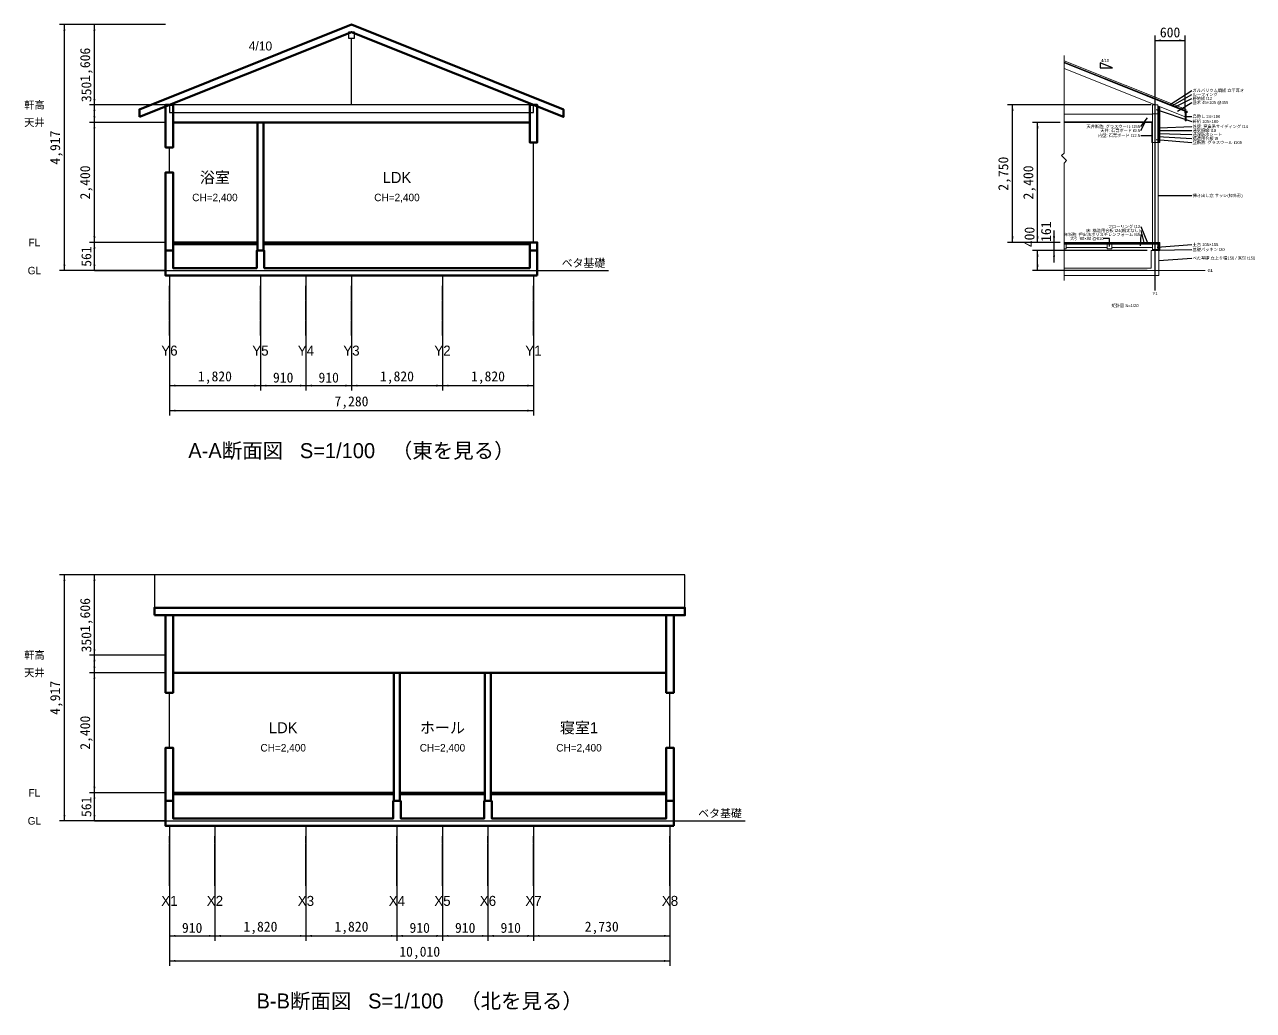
# Model space of a CAD drawing. Header units: millimetres. Extents: x -2900 to 51967, y -25289 to 10180.
# Drawn here: x 27394 to 51967, y -25289 to -5583 of the extents above; entities that cross this region are included whole.
import ezdxf
from ezdxf.enums import TextEntityAlignment as Align

# ---------------------------------------------------------------- set-up
doc = ezdxf.new("R2010")
doc.units = ezdxf.units.MM
doc.linetypes.add('CENTER', pattern=[50.8, 31.75, -6.35, 6.35, -6.35])
for name, color, linetype in [('DIM', 2, 'CONTINUOUS'), ('GRID', 1, 'CENTER'), ('SECT', 7, 'CONTINUOUS'), ('SECT_VIEW', 8, 'CONTINUOUS'), ('TEXT', 7, 'CONTINUOUS')]:
    doc.layers.add(name, color=color, linetype=linetype)
for name, color, linetype, lineweight in [('KANA_CUT', 255, 'CONTINUOUS', 0), ('KANA_INS', 6, 'CONTINUOUS', 0), ('KANA_VIEW', 8, 'CONTINUOUS', 0)]:
    doc.layers.add(name, color=color, linetype=linetype, lineweight=lineweight)
doc.styles.add('kst32b', font='kst32b')
doc.dimstyles.get("Standard").update_dxf_attribs({"dimtxt": 200, "dimasz": 120, "dimexe": 100, "dimexo": 80, "dimgap": 60, "dimtad": 0, "dimtoh": 1, "dimzin": 12, "dimdsep": 46, "dimcen": 0.09, "dimazin": 3, "dimtfac": 1, "dimtdec": 4, "dimtofl": 0, "dimtmove": 0, "dimatfit": 3, "dimfxl": 1, "dimtolj": 1, "dimtzin": 0, "dimarcsym": 0})

# ---------------------------------------------------------------- blocks, each defined once
blk = doc.blocks.new('*D59')
at = {"layer": 'DIM', "color": 0, "linetype": 'ByBlock', "lineweight": -2}
for p, q in [((30290, -10580), (30290, -12900)), ((32110, -10580), (32110, -12900)), ((30290, -12800), (32110, -12800))]:
    blk.add_line(p, q, dxfattribs=at)
for points in [[(30290, -12800), (30410, -12780), (30410, -12820)], [(32110, -12800), (31990, -12820), (31990, -12780)]]:
    blk.add_solid(points, dxfattribs=at)
at = {"layer": 'DIM', "color": 0, "linetype": 'CONTINUOUS', "lineweight": -2, "insert": (31200, -12640), "char_height": 200, "width": 588.89, "attachment_point": 5}
blk.add_mtext('1,820', dxfattribs=at)
blk = doc.blocks.new('*D60')
at = {"layer": 'DIM', "color": 0, "linetype": 'ByBlock', "lineweight": -2}
for p, q in [((32110, -10580), (32110, -12900)), ((33020, -10580), (33020, -12900)), ((32110, -12800), (33020, -12800))]:
    blk.add_line(p, q, dxfattribs=at)
for points in [[(32110, -12800), (32230, -12780), (32230, -12820)], [(33020, -12800), (32900, -12820), (32900, -12780)]]:
    blk.add_solid(points, dxfattribs=at)
at = {"layer": 'DIM', "color": 0, "linetype": 'CONTINUOUS', "lineweight": -2, "insert": (32565, -12640), "char_height": 200, "width": 355.56, "attachment_point": 5}
blk.add_mtext('910', dxfattribs=at)
blk = doc.blocks.new('*D61')
at = {"layer": 'DIM', "color": 0, "linetype": 'ByBlock', "lineweight": -2}
for p, q in [((33020, -10580), (33020, -12900)), ((33930, -10580), (33930, -12900)), ((33020, -12800), (33930, -12800))]:
    blk.add_line(p, q, dxfattribs=at)
for points in [[(33020, -12800), (33140, -12780), (33140, -12820)], [(33930, -12800), (33810, -12820), (33810, -12780)]]:
    blk.add_solid(points, dxfattribs=at)
at = {"layer": 'DIM', "color": 0, "linetype": 'CONTINUOUS', "lineweight": -2, "insert": (33475, -12640), "char_height": 200, "width": 355.56, "attachment_point": 5}
blk.add_mtext('910', dxfattribs=at)
blk = doc.blocks.new('*D62')
at = {"layer": 'DIM', "color": 0, "linetype": 'ByBlock', "lineweight": -2}
for p, q in [((33930, -10580), (33930, -12900)), ((35750, -10580), (35750, -12900)), ((33930, -12800), (35750, -12800))]:
    blk.add_line(p, q, dxfattribs=at)
for points in [[(33930, -12800), (34050, -12780), (34050, -12820)], [(35750, -12800), (35630, -12820), (35630, -12780)]]:
    blk.add_solid(points, dxfattribs=at)
at = {"layer": 'DIM', "color": 0, "linetype": 'CONTINUOUS', "lineweight": -2, "insert": (34840, -12640), "char_height": 200, "width": 588.89, "attachment_point": 5}
blk.add_mtext('1,820', dxfattribs=at)
blk = doc.blocks.new('*D63')
at = {"layer": 'DIM', "color": 0, "linetype": 'ByBlock', "lineweight": -2}
for p, q in [((35750, -10580), (35750, -12900)), ((37570, -10580), (37570, -12900)), ((35750, -12800), (37570, -12800))]:
    blk.add_line(p, q, dxfattribs=at)
for points in [[(35750, -12800), (35870, -12780), (35870, -12820)], [(37570, -12800), (37450, -12820), (37450, -12780)]]:
    blk.add_solid(points, dxfattribs=at)
at = {"layer": 'DIM', "color": 0, "linetype": 'CONTINUOUS', "lineweight": -2, "insert": (36660, -12640), "char_height": 200, "width": 588.89, "attachment_point": 5}
blk.add_mtext('1,820', dxfattribs=at)
blk = doc.blocks.new('*D64')
at = {"layer": 'DIM', "color": 0, "linetype": 'ByBlock', "lineweight": -2}
for p, q in [((30290, -10580), (30290, -13400)), ((37570, -10580), (37570, -13400)), ((30290, -13300), (37570, -13300))]:
    blk.add_line(p, q, dxfattribs=at)
for points in [[(30290, -13300), (30410, -13280), (30410, -13320)], [(37570, -13300), (37450, -13320), (37450, -13280)]]:
    blk.add_solid(points, dxfattribs=at)
at = {"layer": 'DIM', "color": 0, "linetype": 'CONTINUOUS', "lineweight": -2, "insert": (33930, -13140), "char_height": 200, "width": 633.33, "attachment_point": 5}
blk.add_mtext('7,280', dxfattribs=at)
blk = doc.blocks.new('*D65')
at = {"layer": 'DIM', "color": 0, "linetype": 'ByBlock', "lineweight": -2}
for p, q in [((30210, -9939), (28690, -9939)), ((28790, -10500), (28790, -9939)), ((30210, -10500), (28690, -10500))]:
    blk.add_line(p, q, dxfattribs=at)
for points in [[(28790, -9939), (28810, -10059), (28770, -10059)], [(28790, -10500), (28770, -10380), (28810, -10380)]]:
    blk.add_solid(points, dxfattribs=at)
at = {"layer": 'DIM', "color": 0, "linetype": 'CONTINUOUS', "lineweight": -2, "insert": (28630, -10220), "char_height": 200, "width": 355.56, "attachment_point": 5, "rotation": 90}
blk.add_mtext('561', dxfattribs=at)
blk = doc.blocks.new('*D66')
at = {"layer": 'DIM', "color": 0, "linetype": 'ByBlock', "lineweight": -2}
for p, q in [((30210, -7539), (28690, -7539)), ((28790, -9939), (28790, -7539)), ((30210, -9939), (28690, -9939))]:
    blk.add_line(p, q, dxfattribs=at)
for points in [[(28790, -7539), (28810, -7659), (28770, -7659)], [(28790, -9939), (28770, -9819), (28810, -9819)]]:
    blk.add_solid(points, dxfattribs=at)
at = {"layer": 'DIM', "color": 0, "linetype": 'CONTINUOUS', "lineweight": -2, "insert": (28630, -8739), "char_height": 200, "width": 655.56, "attachment_point": 5, "rotation": 90}
blk.add_mtext('2,400', dxfattribs=at)
blk = doc.blocks.new('*D67')
at = {"layer": 'DIM', "color": 0, "linetype": 'ByBlock', "lineweight": -2}
for p, q in [((30210, -7189), (28690, -7189)), ((28790, -7539), (28790, -7189)), ((30210, -7539), (28690, -7539))]:
    blk.add_line(p, q, dxfattribs=at)
for points in [[(28790, -7189), (28810, -7309), (28770, -7309)], [(28790, -7539), (28770, -7419), (28810, -7419)]]:
    blk.add_solid(points, dxfattribs=at)
at = {"layer": 'DIM', "color": 0, "linetype": 'CONTINUOUS', "lineweight": -2, "insert": (28630, -6929), "char_height": 200, "width": 400, "attachment_point": 5, "rotation": 90}
blk.add_mtext('350', dxfattribs=at)
blk = doc.blocks.new('*D68')
at = {"layer": 'DIM', "color": 0, "linetype": 'ByBlock', "lineweight": -2}
for p, q in [((30210, -5583), (28690, -5583)), ((28790, -7189), (28790, -5583)), ((30210, -7189), (28690, -7189))]:
    blk.add_line(p, q, dxfattribs=at)
for points in [[(28790, -5583), (28810, -5703), (28770, -5703)], [(28790, -7189), (28770, -7069), (28810, -7069)]]:
    blk.add_solid(points, dxfattribs=at)
at = {"layer": 'DIM', "color": 0, "linetype": 'CONTINUOUS', "lineweight": -2, "insert": (28630, -6386), "char_height": 200, "width": 588.89, "attachment_point": 5, "rotation": 90}
blk.add_mtext('1,606', dxfattribs=at)
blk = doc.blocks.new('*D69')
at = {"layer": 'DIM', "color": 0, "linetype": 'ByBlock', "lineweight": -2}
for p, q in [((30210, -5583), (28090, -5583)), ((28190, -10500), (28190, -5583)), ((30210, -10500), (28090, -10500))]:
    blk.add_line(p, q, dxfattribs=at)
for points in [[(28190, -5583), (28210, -5703), (28170, -5703)], [(28190, -10500), (28170, -10380), (28210, -10380)]]:
    blk.add_solid(points, dxfattribs=at)
at = {"layer": 'DIM', "color": 0, "linetype": 'CONTINUOUS', "lineweight": -2, "insert": (28030, -8042), "char_height": 200, "width": 611.11, "attachment_point": 5, "rotation": 90}
blk.add_mtext('4,917', dxfattribs=at)
blk = doc.blocks.new('*D70')
at = {"layer": 'DIM', "color": 0, "linetype": 'ByBlock', "lineweight": -2}
for p, q in [((30290, -21580), (30290, -23900)), ((31200, -21580), (31200, -23900)), ((30290, -23800), (31200, -23800))]:
    blk.add_line(p, q, dxfattribs=at)
for points in [[(30290, -23800), (30410, -23780), (30410, -23820)], [(31200, -23800), (31080, -23820), (31080, -23780)]]:
    blk.add_solid(points, dxfattribs=at)
at = {"layer": 'DIM', "color": 0, "linetype": 'CONTINUOUS', "lineweight": -2, "insert": (30745, -23640), "char_height": 200, "width": 355.56, "attachment_point": 5}
blk.add_mtext('910', dxfattribs=at)
blk = doc.blocks.new('*D71')
at = {"layer": 'DIM', "color": 0, "linetype": 'ByBlock', "lineweight": -2}
for p, q in [((31200, -21580), (31200, -23900)), ((33020, -21580), (33020, -23900)), ((31200, -23800), (33020, -23800))]:
    blk.add_line(p, q, dxfattribs=at)
for points in [[(31200, -23800), (31320, -23780), (31320, -23820)], [(33020, -23800), (32900, -23820), (32900, -23780)]]:
    blk.add_solid(points, dxfattribs=at)
at = {"layer": 'DIM', "color": 0, "linetype": 'CONTINUOUS', "lineweight": -2, "insert": (32110, -23640), "char_height": 200, "width": 588.89, "attachment_point": 5}
blk.add_mtext('1,820', dxfattribs=at)
blk = doc.blocks.new('*D72')
at = {"layer": 'DIM', "color": 0, "linetype": 'ByBlock', "lineweight": -2}
for p, q in [((33020, -21580), (33020, -23900)), ((34840, -21580), (34840, -23900)), ((33020, -23800), (34840, -23800))]:
    blk.add_line(p, q, dxfattribs=at)
for points in [[(33020, -23800), (33140, -23780), (33140, -23820)], [(34840, -23800), (34720, -23820), (34720, -23780)]]:
    blk.add_solid(points, dxfattribs=at)
at = {"layer": 'DIM', "color": 0, "linetype": 'CONTINUOUS', "lineweight": -2, "insert": (33930, -23640), "char_height": 200, "width": 588.89, "attachment_point": 5}
blk.add_mtext('1,820', dxfattribs=at)
blk = doc.blocks.new('*D73')
at = {"layer": 'DIM', "color": 0, "linetype": 'ByBlock', "lineweight": -2}
for p, q in [((34840, -21580), (34840, -23900)), ((35750, -21580), (35750, -23900)), ((34840, -23800), (35750, -23800))]:
    blk.add_line(p, q, dxfattribs=at)
for points in [[(34840, -23800), (34960, -23780), (34960, -23820)], [(35750, -23800), (35630, -23820), (35630, -23780)]]:
    blk.add_solid(points, dxfattribs=at)
at = {"layer": 'DIM', "color": 0, "linetype": 'CONTINUOUS', "lineweight": -2, "insert": (35295, -23640), "char_height": 200, "width": 355.56, "attachment_point": 5}
blk.add_mtext('910', dxfattribs=at)
blk = doc.blocks.new('*D74')
at = {"layer": 'DIM', "color": 0, "linetype": 'ByBlock', "lineweight": -2}
for p, q in [((35750, -21580), (35750, -23900)), ((36660, -21580), (36660, -23900)), ((35750, -23800), (36660, -23800))]:
    blk.add_line(p, q, dxfattribs=at)
for points in [[(35750, -23800), (35870, -23780), (35870, -23820)], [(36660, -23800), (36540, -23820), (36540, -23780)]]:
    blk.add_solid(points, dxfattribs=at)
at = {"layer": 'DIM', "color": 0, "linetype": 'CONTINUOUS', "lineweight": -2, "insert": (36205, -23640), "char_height": 200, "width": 355.56, "attachment_point": 5}
blk.add_mtext('910', dxfattribs=at)
blk = doc.blocks.new('*D75')
at = {"layer": 'DIM', "color": 0, "linetype": 'ByBlock', "lineweight": -2}
for p, q in [((36660, -21580), (36660, -23900)), ((37570, -21580), (37570, -23900)), ((36660, -23800), (37570, -23800))]:
    blk.add_line(p, q, dxfattribs=at)
for points in [[(36660, -23800), (36780, -23780), (36780, -23820)], [(37570, -23800), (37450, -23820), (37450, -23780)]]:
    blk.add_solid(points, dxfattribs=at)
at = {"layer": 'DIM', "color": 0, "linetype": 'CONTINUOUS', "lineweight": -2, "insert": (37115, -23640), "char_height": 200, "width": 355.56, "attachment_point": 5}
blk.add_mtext('910', dxfattribs=at)
blk = doc.blocks.new('*D76')
at = {"layer": 'DIM', "color": 0, "linetype": 'ByBlock', "lineweight": -2}
for p, q in [((37570, -21580), (37570, -23900)), ((40300, -21580), (40300, -23900)), ((37570, -23800), (40300, -23800))]:
    blk.add_line(p, q, dxfattribs=at)
for points in [[(37570, -23800), (37690, -23780), (37690, -23820)], [(40300, -23800), (40180, -23820), (40180, -23780)]]:
    blk.add_solid(points, dxfattribs=at)
at = {"layer": 'DIM', "color": 0, "linetype": 'CONTINUOUS', "lineweight": -2, "insert": (38935, -23640), "char_height": 200, "width": 633.33, "attachment_point": 5}
blk.add_mtext('2,730', dxfattribs=at)
blk = doc.blocks.new('*D77')
at = {"layer": 'DIM', "color": 0, "linetype": 'ByBlock', "lineweight": -2}
for p, q in [((30290, -21580), (30290, -24400)), ((40300, -21580), (40300, -24400)), ((30290, -24300), (40300, -24300))]:
    blk.add_line(p, q, dxfattribs=at)
for points in [[(30290, -24300), (30410, -24280), (30410, -24320)], [(40300, -24300), (40180, -24320), (40180, -24280)]]:
    blk.add_solid(points, dxfattribs=at)
at = {"layer": 'DIM', "color": 0, "linetype": 'CONTINUOUS', "lineweight": -2, "insert": (35295, -24140), "char_height": 200, "width": 700, "attachment_point": 5}
blk.add_mtext('10,010', dxfattribs=at)
blk = doc.blocks.new('*D78')
at = {"layer": 'DIM', "color": 0, "linetype": 'ByBlock', "lineweight": -2}
for p, q in [((30210, -20939), (28690, -20939)), ((28790, -21500), (28790, -20939)), ((30210, -21500), (28690, -21500))]:
    blk.add_line(p, q, dxfattribs=at)
for points in [[(28790, -20939), (28810, -21059), (28770, -21059)], [(28790, -21500), (28770, -21380), (28810, -21380)]]:
    blk.add_solid(points, dxfattribs=at)
at = {"layer": 'DIM', "color": 0, "linetype": 'CONTINUOUS', "lineweight": -2, "insert": (28630, -21220), "char_height": 200, "width": 355.56, "attachment_point": 5, "rotation": 90}
blk.add_mtext('561', dxfattribs=at)
blk = doc.blocks.new('*D79')
at = {"layer": 'DIM', "color": 0, "linetype": 'ByBlock', "lineweight": -2}
for p, q in [((30210, -18539), (28690, -18539)), ((28790, -20939), (28790, -18539)), ((30210, -20939), (28690, -20939))]:
    blk.add_line(p, q, dxfattribs=at)
for points in [[(28790, -18539), (28810, -18659), (28770, -18659)], [(28790, -20939), (28770, -20819), (28810, -20819)]]:
    blk.add_solid(points, dxfattribs=at)
at = {"layer": 'DIM', "color": 0, "linetype": 'CONTINUOUS', "lineweight": -2, "insert": (28630, -19739), "char_height": 200, "width": 655.56, "attachment_point": 5, "rotation": 90}
blk.add_mtext('2,400', dxfattribs=at)
blk = doc.blocks.new('*D80')
at = {"layer": 'DIM', "color": 0, "linetype": 'ByBlock', "lineweight": -2}
for p, q in [((30210, -18189), (28690, -18189)), ((28790, -18539), (28790, -18189)), ((30210, -18539), (28690, -18539))]:
    blk.add_line(p, q, dxfattribs=at)
for points in [[(28790, -18189), (28810, -18309), (28770, -18309)], [(28790, -18539), (28770, -18419), (28810, -18419)]]:
    blk.add_solid(points, dxfattribs=at)
at = {"layer": 'DIM', "color": 0, "linetype": 'CONTINUOUS', "lineweight": -2, "insert": (28630, -17929), "char_height": 200, "width": 400, "attachment_point": 5, "rotation": 90}
blk.add_mtext('350', dxfattribs=at)
blk = doc.blocks.new('*D81')
at = {"layer": 'DIM', "color": 0, "linetype": 'ByBlock', "lineweight": -2}
for p, q in [((30210, -16583), (28690, -16583)), ((28790, -18189), (28790, -16583)), ((30210, -18189), (28690, -18189))]:
    blk.add_line(p, q, dxfattribs=at)
for points in [[(28790, -16583), (28810, -16703), (28770, -16703)], [(28790, -18189), (28770, -18069), (28810, -18069)]]:
    blk.add_solid(points, dxfattribs=at)
at = {"layer": 'DIM', "color": 0, "linetype": 'CONTINUOUS', "lineweight": -2, "insert": (28630, -17386), "char_height": 200, "width": 588.89, "attachment_point": 5, "rotation": 90}
blk.add_mtext('1,606', dxfattribs=at)
blk = doc.blocks.new('*D82')
at = {"layer": 'DIM', "color": 0, "linetype": 'ByBlock', "lineweight": -2}
for p, q in [((30210, -16583), (28090, -16583)), ((28190, -21500), (28190, -16583)), ((30210, -21500), (28090, -21500))]:
    blk.add_line(p, q, dxfattribs=at)
for points in [[(28190, -16583), (28210, -16703), (28170, -16703)], [(28190, -21500), (28170, -21380), (28210, -21380)]]:
    blk.add_solid(points, dxfattribs=at)
at = {"layer": 'DIM', "color": 0, "linetype": 'CONTINUOUS', "lineweight": -2, "insert": (28030, -19042), "char_height": 200, "width": 611.11, "attachment_point": 5, "rotation": 90}
blk.add_mtext('4,917', dxfattribs=at)
blk = doc.blocks.new('*D83')
at = {"layer": 'DIM', "color": 0, "linetype": 'ByBlock', "lineweight": -2}
for p, q in [((49845, -10100), (47550, -10100)), ((47650, -10500), (47650, -10100)), ((49845, -10500), (47550, -10500))]:
    blk.add_line(p, q, dxfattribs=at)
for points in [[(47650, -10100), (47670, -10220), (47630, -10220)], [(47650, -10500), (47630, -10380), (47670, -10380)]]:
    blk.add_solid(points, dxfattribs=at)
at = {"layer": 'DIM', "color": 0, "linetype": 'CONTINUOUS', "lineweight": -2, "insert": (47490, -9829), "char_height": 200, "width": 422.22, "attachment_point": 5, "rotation": 90}
blk.add_mtext('400', dxfattribs=at)
blk = doc.blocks.new('*D84')
at = {"layer": 'DIM', "color": 0, "linetype": 'ByBlock', "lineweight": -2}
for p, q in [((50000, -7109), (50000, -5800)), ((50600, -7349), (50600, -5800)), ((50000, -5900), (50600, -5900))]:
    blk.add_line(p, q, dxfattribs=at)
for points in [[(50000, -5900), (50120, -5880), (50120, -5920)], [(50600, -5900), (50480, -5920), (50480, -5880)]]:
    blk.add_solid(points, dxfattribs=at)
at = {"layer": 'DIM', "color": 0, "linetype": 'CONTINUOUS', "lineweight": -2, "insert": (50300, -5740), "char_height": 200, "width": 400, "attachment_point": 5}
blk.add_mtext('600', dxfattribs=at)
blk = doc.blocks.new('*D85')
at = {"layer": 'DIM', "color": 0, "linetype": 'ByBlock', "lineweight": -2}
for p, q in [((48100, -7539), (47550, -7539)), ((47650, -9939), (47650, -7539)), ((48100, -9939), (47550, -9939))]:
    blk.add_line(p, q, dxfattribs=at)
for points in [[(47650, -7539), (47670, -7659), (47630, -7659)], [(47650, -9939), (47630, -9819), (47670, -9819)]]:
    blk.add_solid(points, dxfattribs=at)
at = {"layer": 'DIM', "color": 0, "linetype": 'CONTINUOUS', "lineweight": -2, "insert": (47490, -8739), "char_height": 200, "width": 655.56, "attachment_point": 5, "rotation": 90}
blk.add_mtext('2,400', dxfattribs=at)
blk = doc.blocks.new('*D86')
at = {"layer": 'DIM', "color": 0, "linetype": 'ByBlock', "lineweight": -2}
for p, q in [((49920, -7189), (47050, -7189)), ((47150, -9939), (47150, -7189)), ((48100, -9939), (47050, -9939))]:
    blk.add_line(p, q, dxfattribs=at)
for points in [[(47150, -7189), (47170, -7309), (47130, -7309)], [(47150, -9939), (47130, -9819), (47170, -9819)]]:
    blk.add_solid(points, dxfattribs=at)
at = {"layer": 'DIM', "color": 0, "linetype": 'CONTINUOUS', "lineweight": -2, "insert": (46990, -8564), "char_height": 200, "width": 633.33, "attachment_point": 5, "rotation": 90}
blk.add_mtext('2,750', dxfattribs=at)
blk = doc.blocks.new('*D87')
at = {"layer": 'DIM', "color": 0, "linetype": 'ByBlock', "lineweight": -2}
for p, q in [((47980, -10340), (47980, -9699)), ((48100, -9939), (47880, -9939)), ((49845, -10100), (47880, -10100))]:
    blk.add_line(p, q, dxfattribs=at)
for points in [[(47980, -9939), (47960, -9819), (48000, -9819)], [(47980, -10100), (48000, -10220), (47960, -10220)]]:
    blk.add_solid(points, dxfattribs=at)
at = {"layer": 'DIM', "color": 0, "linetype": 'CONTINUOUS', "lineweight": -2, "insert": (47820, -9723), "char_height": 200, "width": 311.11, "attachment_point": 5, "rotation": 90}
blk.add_mtext('161', dxfattribs=at)

msp = doc.modelspace()

# ---------------------------------------------------------------- linework, layer by layer
at = {"layer": 'DIM'}
msp.add_lwpolyline([(48900, -6350), (48900, -6450), (49150, -6450)], close=True, dxfattribs=at)
at = {"layer": 'GRID'}
for p, q in [((50000, -10900), (50000, -6100)), ((30290, -11800), (30290, -10800)), ((32110, -11800), (32110, -10800)), ((33020, -11800), (33020, -10800)), ((33930, -11800), (33930, -10800)), ((35750, -11800), (35750, -10800)), ((37570, -11800), (37570, -10800)), ((30290, -22800), (30290, -21800)), ((31200, -22800), (31200, -21800)), ((33020, -22800), (33020, -21800)), ((34840, -22800), (34840, -21800)), ((35750, -22800), (35750, -21800)), ((36660, -22800), (36660, -21800)), ((37570, -22800), (37570, -21800)), ((40300, -22800), (40300, -21800))]:
    msp.add_line(p, q, dxfattribs=at)
at = {"layer": 'KANA_CUT'}
for points in [[(48180, -6347.913), (50624, -7325.513), (50624, -7312.589), (48180, -6334.989)], [(48180, -6461), (50000, -7189), (50052.5, -7189), (50052.5, -7210), (50600, -7429), (50600, -7315.913), (48180, -6347.913)], [(49947.5, -7369), (50052.5, -7369), (50052.5, -7189), (49947.5, -7189)], [(50052.5, -7939), (50061.5, -7939), (50061.5, -7213.6), (50052.5, -7210)], [(50061.5, -7939), (50079.5, -7939), (50079.5, -7220.8), (50061.5, -7213.6)], [(50600, -7505.513), (50624, -7505.513), (50624, -7325.513), (50600, -7325.513)], [(49947.5, -9939), (50061.5, -9939), (50061.5, -7939), (49947.5, -7939)], [(48180, -9975), (50052.5, -9975), (50052.5, -9951), (48180, -9951)], [(48180, -10065), (48225, -10065), (48225, -9975), (48180, -9975)], [(49045, -10065), (49135, -10065), (49135, -9975), (49045, -9975)], [(49947.5, -10080), (50052.5, -10080), (50052.5, -9975), (49947.5, -9975)], [(50052.5, -10080), (50061.5, -10080), (50061.5, -9939), (50052.5, -9939)], [(50061.5, -10080), (50079.5, -10080), (50079.5, -9939), (50061.5, -9939)], [(50075, -10600), (50075, -10100), (49925, -10100), (49925, -10450), (48180, -10450), (48180, -10600)], [(49947.5, -10100), (50052.5, -10100), (50052.5, -10080), (49947.5, -10080)]]:
    msp.add_lwpolyline(points, close=True, dxfattribs=at)
at = {"layer": 'KANA_INS'}
for points in [[(49947.5, -7939), (50052.5, -7939), (50052.5, -7369), (49947.5, -7369)], [(48180, -7529.5), (49947.5, -7529.5), (49947.5, -7374.5), (48180, -7374.5)], [(48225, -10040), (49045, -10040), (49045, -9975), (48225, -9975)], [(49135, -10040), (49947.5, -10040), (49947.5, -9975), (49135, -9975)]]:
    msp.add_lwpolyline(points, close=True, dxfattribs=at)
at = {"layer": 'KANA_VIEW'}
for p, q in [((48180, -6306.989), (50620, -7282.989)), ((48180, -6333.912), (50624, -7311.512)), ((50062.5, -7939), (50062.5, -7214)), ((50062.5, -10080), (50062.5, -9939)), ((47900, -10500), (51000, -10500))]:
    msp.add_line(p, q, dxfattribs=at)
for points in [[(48180, -10700), (48180, -8350), (48230, -8300), (48130, -8200), (48180, -8150), (48180, -6200)], [(48180, -6331.989), (50640, -7315.989), (50640, -7350)]]:
    msp.add_lwpolyline(points, dxfattribs=at)
for points in [[(50079.5, -7939), (50093.5, -7939), (50093.5, -7226.4), (50079.5, -7220.8)], [(48180, -7539), (49947.5, -7539), (49947.5, -7529.5), (48180, -7529.5)], [(49935, -7939), (49947.5, -7939), (49947.5, -7539), (49935, -7539)], [(48180, -9951), (50052.5, -9951), (50052.5, -9939), (48180, -9939)], [(50079.5, -10100), (50093.5, -10100), (50093.5, -9939), (50079.5, -9939)]]:
    msp.add_lwpolyline(points, close=True, dxfattribs=at)
at = {"layer": 'SECT', "lineweight": 50}
for p, q in [((30365, -7539), (32050, -7539)), ((32170, -7539), (37495, -7539)), ((30365, -18539), (34780, -18539)), ((34900, -18539), (36600, -18539)), ((36720, -18539), (40225, -18539))]:
    msp.add_line(p, q, dxfattribs=at)
for points in [[(29690, -7429), (33930, -5733), (38170, -7429), (38170, -7279), (33930, -5583), (29690, -7279)], [(30215, -7189), (30365, -7189), (30365, -8039), (30215, -8039)], [(37495, -7189), (37645, -7189), (37645, -7939), (37495, -7939)], [(32170, -10100), (32170, -7539), (32050, -7539), (32050, -10100)], [(30365, -10100), (30215, -10100), (30215, -8539), (30365, -8539)], [(30365, -9969), (32050, -9969), (32050, -9939), (30365, -9939)], [(32170, -9969), (37495, -9969), (37495, -9939), (32170, -9939)], [(37645, -10100), (37495, -10100), (37495, -9939), (37645, -9939)], [(37645, -10600), (37495, -10600), (32185, -10600), (32035, -10600), (30365, -10600), (30215, -10600), (30215, -10450), (30215, -10100), (30365, -10100), (30365, -10450), (32035, -10450), (32035, -10100), (32185, -10100), (32185, -10450), (37495, -10450), (37495, -10100), (37645, -10100), (37645, -10450)], [(29990, -17389), (40600, -17389), (40600, -17239), (29990, -17239)], [(30215, -17389), (30365, -17389), (30365, -18939), (30215, -18939)], [(40225, -17389), (40375, -17389), (40375, -18939), (40225, -18939)], [(34900, -21100), (34900, -18539), (34780, -18539), (34780, -21100)], [(36720, -21100), (36720, -18539), (36600, -18539), (36600, -21100)], [(30365, -21100), (30215, -21100), (30215, -20039), (30365, -20039)], [(40375, -21100), (40225, -21100), (40225, -20039), (40375, -20039)], [(40375, -21600), (40225, -21600), (36735, -21600), (36585, -21600), (34915, -21600), (34765, -21600), (30365, -21600), (30215, -21600), (30215, -21450), (30215, -21100), (30365, -21100), (30365, -21450), (34765, -21450), (34765, -21100), (34915, -21100), (34915, -21450), (36585, -21450), (36585, -21100), (36735, -21100), (36735, -21450), (40225, -21450), (40225, -21100), (40375, -21100), (40375, -21450)], [(30365, -20969), (34780, -20969), (34780, -20939), (30365, -20939)], [(34900, -20969), (36600, -20969), (36600, -20939), (34900, -20939)], [(36720, -20969), (40225, -20969), (40225, -20939), (36720, -20939)]]:
    msp.add_lwpolyline(points, close=True, dxfattribs=at)
at = {"layer": 'SECT_VIEW'}
for p, q in [((33930, -7189), (33930, -5853)), ((30290, -8539), (30290, -8039)), ((37570, -9939), (37570, -7939)), ((28790, -10500), (39070, -10500)), ((30290, -20039), (30290, -18939)), ((40300, -20039), (40300, -18939)), ((28790, -21500), (41800, -21500))]:
    msp.add_line(p, q, dxfattribs=at)
for points in [[(33870, -5853), (33990, -5853), (33990, -5733), (33870, -5733)], [(30290, -7339), (37570, -7339), (37570, -7189), (30290, -7189)], [(29990, -17239), (40600, -17239), (40600, -16583), (29990, -16583)]]:
    msp.add_lwpolyline(points, close=True, dxfattribs=at)
at = {"layer": 'TEXT'}
for p, q in [((50300, -7180), (50735, -6900)), ((50350, -7201.9), (50735, -6980)), ((50400, -7229.4), (50735, -7060)), ((50020, -7280), (50735, -7520)), ((50450, -7312), (50735, -7140)), ((49715, -7620), (49850, -7450)), ((49715, -7700), (49800, -7534)), ((50612, -7420), (50735, -7420)), ((49715, -7800), (49941, -7800)), ((50057, -7820), (50735, -7860)), ((50062.5, -7760), (50735, -7780)), ((50070, -7700), (50735, -7700)), ((50086, -7650), (50735, -7620)), ((50020, -7880), (50735, -7940)), ((50061.5, -9000), (50735, -9000)), ((49715, -9780), (49700, -10007)), ((49715, -9620), (49850, -9945)), ((49715, -9700), (49780, -9963)), ((50040, -10030), (50735, -9980)), ((50045, -10090), (50735, -10080)), ((50075, -10300), (50735, -10250))]:
    msp.add_line(p, q, dxfattribs=at)
msp.add_lwpolyline([(49090, -10020), (49090, -9860), (48960, -9860)], dxfattribs=at)

# ---------------------------------------------------------------- texts
at = {"layer": 'GRID', "style": 'kst32b'}
for s, p in [('Y6', (30290, -12100)), ('Y5', (32110, -12100)), ('Y4', (33020, -12100)), ('Y3', (33930, -12100)), ('Y2', (35750, -12100)), ('Y1', (37570, -12100)), ('X1', (30290, -23100)), ('X2', (31200, -23100)), ('X3', (33020, -23100)), ('X4', (34840, -23100)), ('X5', (35750, -23100)), ('X6', (36660, -23100)), ('X7', (37570, -23100)), ('X8', (40300, -23100))]:
    msp.add_text(s, height=200, dxfattribs=at).set_placement(p, align=Align.MIDDLE_CENTER)
at = {"layer": 'TEXT', "style": 'kst32b'}
for s, height, p in [('4/10', 180, (32110, -6011)), ('軒高', 150, (27590, -7189)), ('天井', 150, (27590, -7539)), ('浴室', 220, (31200, -8639)), ('LDK', 220, (34840, -8639)), ('CH=2,400', 150, (31200, -9039)), ('CH=2,400', 150, (34840, -9039)), ('FL', 150, (27590, -9939)), ('ベタ基礎', 160, (38570, -10350)), ('GL', 150, (27590, -10500)), ('矩計図 S=1/20', 60, (49400, -11200)), ('A-A断面図   S=1/100   （東を見る）', 300, (33930, -14100)), ('軒高', 150, (27590, -18189)), ('天井', 150, (27590, -18539)), ('LDK', 220, (32565, -19639)), ('ホール', 220, (35750, -19639)), ('寝室1', 220, (38480, -19639)), ('CH=2,400', 150, (32565, -20039)), ('CH=2,400', 150, (35750, -20039)), ('CH=2,400', 150, (38480, -20039)), ('FL', 150, (27590, -20939)), ('ベタ基礎', 160, (41300, -21350)), ('GL', 150, (27590, -21500)), ('B-B断面図   S=1/100   （北を見る）', 300, (35295, -25100))]:
    msp.add_text(s, height=height, dxfattribs=at).set_placement(p, align=Align.MIDDLE_CENTER)
msp.add_text('4/10', height=60, dxfattribs=at).set_placement((48920, -6330))
for s, p in [('ガルバリウム鋼板 立平葺き', (50750, -6900)), ('野地板 t12', (50750, -7060)), ('垂木 45×105 @455', (50750, -7140)), ('ルーフィング', (50750, -6980)), ('外壁: 窯業系サイディング t14', (50750, -7620)), ('軒桁 105×180', (50750, -7520)), ('鼻隠し 24×180', (50750, -7420)), ('通気胴縁 t18', (50750, -7700)), ('構造用合板 t9', (50750, -7860)), ('透湿防水シート', (50750, -7780)), ('壁断熱: グラスウール t105', (50750, -7940)), ('掃き出し窓 サッシ(枠外形)', (50750, -9000)), ('大引 90×90 @910', (48300, -9860)), ('基礎パッキン t20', (50750, -10080)), ('土台 105×105', (50750, -9980)), ('べた基礎 立上り幅150 / 底盤 t150', (50750, -10250)), ('GL', (51050, -10500))]:
    msp.add_text(s, height=60, dxfattribs=at).set_placement(p, align=Align.MIDDLE_LEFT)
for s, p in [('天井断熱: グラスウール t155', (49700, -7620)), ('内壁: 石膏ボード t12.5', (49700, -7800)), ('天井: 石膏ボード t9.5', (49700, -7700)), ('フローリング t12', (49700, -9620)), ('床断熱: 押出法ポリスチレンフォーム t65', (49700, -9780)), ('床: 構造用合板 t24(根太なし)', (49700, -9700))]:
    msp.add_text(s, height=60, dxfattribs=at).set_placement(p, align=Align.MIDDLE_RIGHT)
msp.add_text('Y1', height=60, dxfattribs=at).set_placement((50000, -10930), align=Align.TOP_CENTER)

# ---------------------------------------------------------------- dimensions: what is measured, and where the dimension line sits
at = {"layer": 'DIM'}
for base, p1, p2, text, picture, middle in [((28190, -10500), (30290, -10500), (30290, -5583), '4,917', '*D69', (28030, -8041.5)), ((28790, -7189), (30290, -7189), (30290, -5583), '1,606', '*D68', (28630, -6386)), ((28790, -7539), (30290, -7539), (30290, -7189), '350', '*D67', (28629.625, -7364)), ((47150, -8500), (48180, -9939), (50000, -7189), '2,750', '*D86', (46990, -8564)), ((28790, -9939), (30290, -9939), (30290, -7539), '2,400', '*D66', (28630, -8739)), ((47650, -8700), (48180, -9939), (48180, -7539), '2,400', '*D85', (47490, -8739)), ((28790, -10500), (30290, -10500), (30290, -9939), '561', '*D65', (28629.625, -10219.5)), ((28190, -21500), (30290, -21500), (30290, -16583), '4,917', '*D82', (28030, -19041.5)), ((28790, -18189), (30290, -18189), (30290, -16583), '1,606', '*D81', (28630, -17386)), ((28790, -18539), (30290, -18539), (30290, -18189), '350', '*D80', (28629.625, -18364)), ((28790, -20939), (30290, -20939), (30290, -18539), '2,400', '*D79', (28630, -19739)), ((28790, -21500), (30290, -21500), (30290, -20939), '561', '*D78', (28629.625, -21219.5))]:
    dim = msp.add_linear_dim(base=base, p1=p1, p2=p2, angle=90, text=text, dimstyle='Standard', dxfattribs=at)
    dim.commit()
    dim.dimension.update_dxf_attribs({"geometry": picture, "text_midpoint": middle})
dim = msp.add_linear_dim(base=(50300, -5900), p1=(50000, -7189), p2=(50600, -7429), dimstyle='Standard', dxfattribs=at)
dim.commit()
dim.dimension.update_dxf_attribs({"geometry": '*D84', "text_midpoint": (50300, -5740)})
for base, p1, p2, picture, middle in [((47980, -10000), (49925, -10100), (48180, -9939), '*D87', (47820, -10019.5)), ((47650, -10300), (49925, -10500), (49925, -10100), '*D83', (47490, -10300))]:
    dim = msp.add_linear_dim(base=base, p1=p1, p2=p2, angle=90, dimstyle='Standard', dxfattribs=at)
    dim.commit()
    dim.dimension.update_dxf_attribs({"geometry": picture, "text_midpoint": middle})
for base, p1, p2, text, picture, middle in [((30290, -12800), (30290, -10500), (32110, -10500), '1,820', '*D59', (31200, -12640)), ((30290, -13300), (30290, -10500), (37570, -10500), '7,280', '*D64', (33930, -13140)), ((32110, -12800), (32110, -10500), (33020, -10500), '910', '*D60', (32565, -12640)), ((33020, -12800), (33020, -10500), (33930, -10500), '910', '*D61', (33475, -12640)), ((33930, -12800), (33930, -10500), (35750, -10500), '1,820', '*D62', (34840, -12640)), ((35750, -12800), (35750, -10500), (37570, -10500), '1,820', '*D63', (36660, -12640)), ((30290, -23800), (30290, -21500), (31200, -21500), '910', '*D70', (30745, -23640)), ((30290, -24300), (30290, -21500), (40300, -21500), '10,010', '*D77', (35295, -24140)), ((31200, -23800), (31200, -21500), (33020, -21500), '1,820', '*D71', (32110, -23640)), ((33020, -23800), (33020, -21500), (34840, -21500), '1,820', '*D72', (33930, -23640)), ((34840, -23800), (34840, -21500), (35750, -21500), '910', '*D73', (35295, -23640)), ((35750, -23800), (35750, -21500), (36660, -21500), '910', '*D74', (36205, -23640)), ((36660, -23800), (36660, -21500), (37570, -21500), '910', '*D75', (37115, -23640)), ((37570, -23800), (37570, -21500), (40300, -21500), '2,730', '*D76', (38935, -23640))]:
    dim = msp.add_linear_dim(base=base, p1=p1, p2=p2, text=text, dimstyle='Standard', dxfattribs=at)
    dim.commit()
    dim.dimension.update_dxf_attribs({"geometry": picture, "text_midpoint": middle})

doc.saveas('drawing.dxf')
